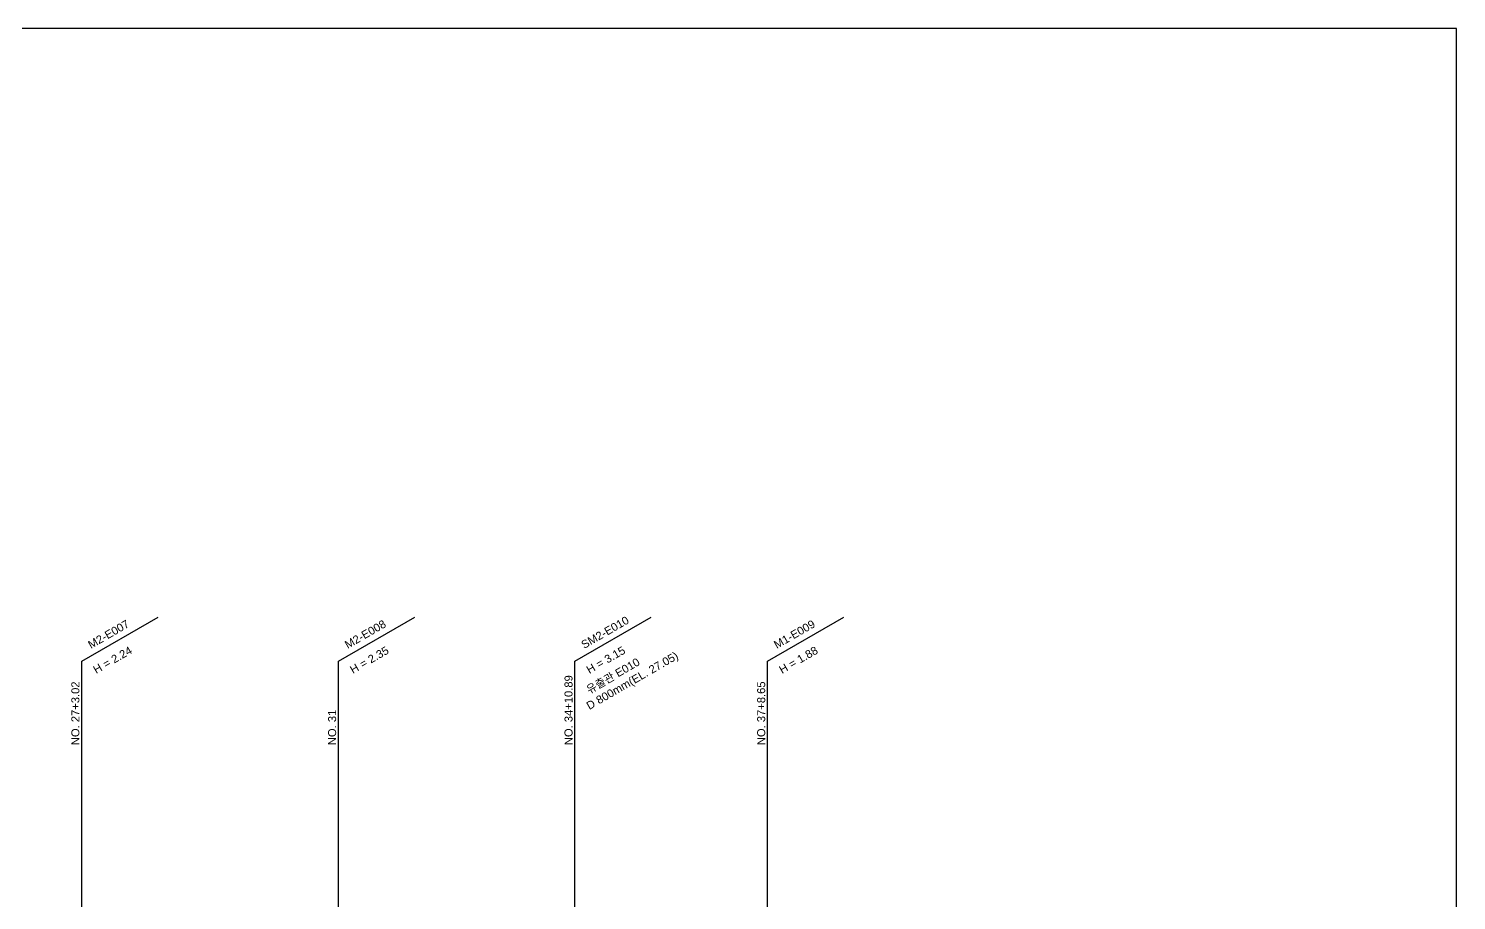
# Model space of a CAD drawing. Header units: millimetres. Extents: x -7351 to 135086, y 1419 to 5643.
# Drawn here: x 54231.6 to 54588.4, y 1795.2 to 2013 of the extents above; entities that cross this region are included whole.
import ezdxf
from ezdxf.enums import TextEntityAlignment as Align

# ---------------------------------------------------------------- set-up
doc = ezdxf.new("R2010")
doc.units = ezdxf.units.MM
doc.layers.add('KZ_종단_깃발', color=7, linetype='Continuous')
doc.layers.add('KZ_종단_도각', color=7, linetype='Continuous')
doc.styles.get("Standard").update_dxf_attribs({"font": 'arial.ttf'})

msp = doc.modelspace()

# ---------------------------------------------------------------- linework, layer by layer
at = {"layer": 'KZ_종단_깃발'}
for p, q in [((54244.88, 1855), (54263.93, 1866)), ((54244.88, 1855), (54263.93, 1866)), ((54309.03, 1855), (54328.08, 1866)), ((54368.1, 1855), (54387.15, 1866)), ((54416.24, 1855), (54435.29, 1866)), ((54244.88, 1587.04), (54244.88, 1855)), ((54244.88, 1587.04), (54244.88, 1855)), ((54309.03, 1587.04), (54309.03, 1855)), ((54368.1, 1587.04), (54368.1, 1855)), ((54416.24, 1587.04), (54416.24, 1855))]:
    msp.add_line(p, q, dxfattribs=at)
at = {"layer": 'KZ_종단_도각'}
msp.add_lwpolyline([(53747.36, 1419.04), (54588.36, 1419.04), (54588.36, 2013.04), (53747.36, 2013.04)], close=True, dxfattribs=at)

# ---------------------------------------------------------------- texts
at = {"layer": 'KZ_종단_깃발'}
for s, rotation, p in [('SM2-E010', 30, (54370.7, 1857.5)), ('M2-E007', 30, (54247.47, 1857.5)), ('M2-E007', 30, (54247.47, 1857.5)), ('M2-E008', 30, (54311.62, 1857.5)), ('M1-E009', 30, (54418.84, 1857.5)), ('NO. 27+3.02', 90, (54244.88, 1834)), ('NO. 27+3.02', 90, (54244.88, 1834)), ('NO. 34+10.89', 90, (54368.1, 1834)), ('NO. 37+8.65', 90, (54416.24, 1834)), ('NO. 31', 90, (54309.03, 1834))]:
    msp.add_text(s, height=2, rotation=rotation, dxfattribs=at).set_placement(p, align=Align.BOTTOM_LEFT)
for s, p in [('H = 2.24', (54247.47, 1853.5)), ('H = 2.24', (54247.47, 1853.5)), ('H = 2.35', (54311.62, 1853.5)), ('H = 3.15', (54370.7, 1853.5)), ('D 800mm(EL. 27.05)', (54370.7, 1844.5)), ('유출관 E010', (54370.7, 1848.5)), ('H = 1.88', (54418.84, 1853.5))]:
    msp.add_text(s, height=2, rotation=30, dxfattribs=at).set_placement(p, align=Align.TOP_LEFT)

doc.saveas('drawing.dxf')
